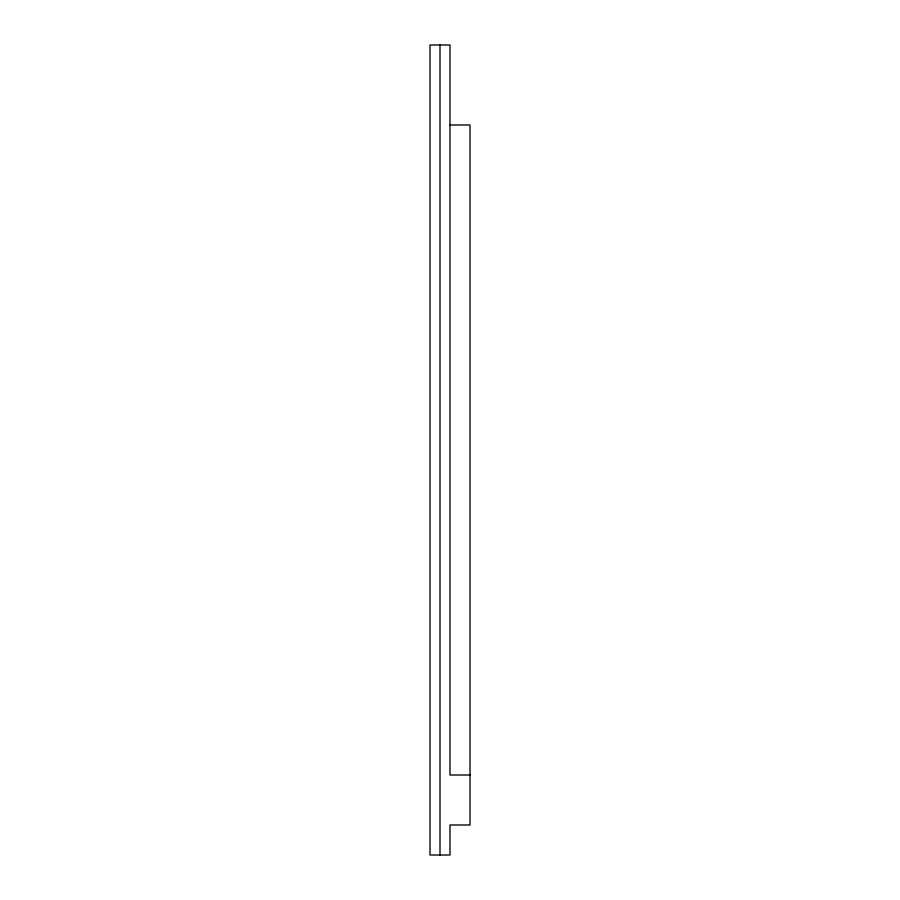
<?xml version="1.0" encoding="UTF-8"?>
<svg xmlns="http://www.w3.org/2000/svg" width="900" height="900" viewBox="0 0 900 900"><rect width="100%" height="100%" fill="white"/><g stroke="black" fill="none" stroke-linecap="round" stroke-linejoin="round"><path stroke-width="1.35" d="M450 124.999L470.002 124.999L470.002 824.996L450 824.996L450 855L429.998 855L429.998 45L450 45L450 775.001L470.002 775.001M439.999 45L439.999 855"/></g></svg>
